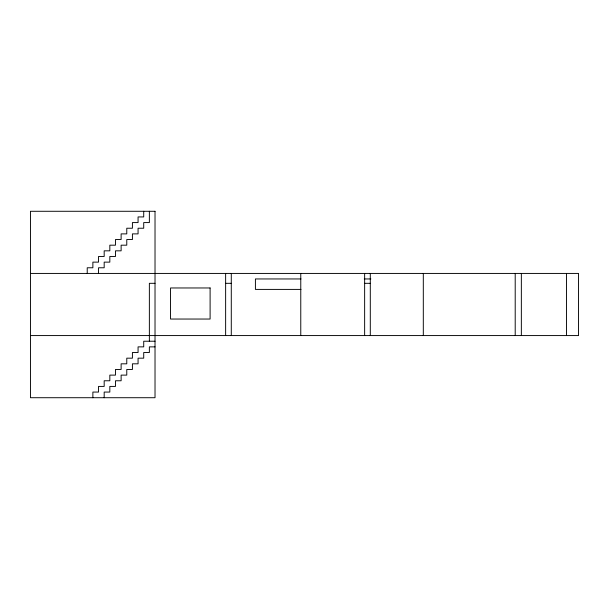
<?xml version="1.0" encoding="UTF-8"?>
<svg xmlns="http://www.w3.org/2000/svg" width="609" height="609" viewBox="0 0 609 609"><rect width="100%" height="100%" fill="white"/><g stroke="black" fill="none" stroke-linecap="round" stroke-linejoin="round"><path stroke-width="0.91" d="M30.45 273.426L578.55 273.426L578.55 335.574L30.45 335.574M300.983 278.952L255.415 278.952L255.415 289.404L300.983 289.404M364.251 278.952L370.873 278.952M155.021 283.314L149.365 283.314L149.365 341.223M225.634 283.314L231.283 283.314M364.639 283.314L370.295 283.314M155.021 341.223L143.716 341.223L143.716 346.871L138.068 346.871L138.068 352.52L132.419 352.52L132.419 358.168L126.771 358.168L126.771 363.817L121.122 363.817L121.122 369.465L115.474 369.465L115.474 375.114L109.826 375.114L109.826 380.77L104.177 380.77L104.177 386.418L98.521 386.418L98.521 392.067L92.873 392.067L92.873 397.715M155.021 346.871L149.365 346.871L149.365 352.52L143.716 352.52L143.716 358.168L138.068 358.168L138.068 363.817L132.419 363.817L132.419 369.465L126.771 369.465L126.771 375.114L121.122 375.114L121.122 380.77L115.474 380.77L115.474 386.418L109.826 386.418L109.826 392.067L104.177 392.067L104.177 397.715M566.545 273.426L566.545 335.574M521.35 273.426L521.35 335.574M515.206 273.426L515.206 335.574M423.308 273.426L423.308 335.574M370.295 273.426L370.295 335.574M364.639 273.426L364.639 335.574M300.77 273.426L300.77 335.574M231.283 273.426L231.283 335.574M225.634 273.426L225.634 335.574M149.365 211.285L149.365 222.582L143.716 222.582L143.716 228.23L138.068 228.23L138.068 233.886L132.419 233.886L132.419 239.535L126.771 239.535L126.771 245.183L121.122 245.183L121.122 250.832L115.474 250.832L115.474 256.48L109.826 256.48L109.826 262.129L104.177 262.129L104.177 267.777L98.521 267.777L98.521 273.426M143.716 211.285L143.716 216.933L138.068 216.933L138.068 222.582L132.419 222.582L132.419 228.23L126.771 228.23L126.771 233.886L121.122 233.886L121.122 239.535L115.474 239.535L115.474 245.183L109.826 245.183L109.826 250.832L104.177 250.832L104.177 256.48L98.521 256.48L98.521 262.129L92.873 262.129L92.873 267.777L87.224 267.777L87.224 273.426M155.021 211.285L30.45 211.285L30.45 397.715L155.021 397.715L155.021 211.285M210.105 287.966L170.543 287.966L170.543 319.04L210.105 319.04L210.105 287.966"/></g></svg>
